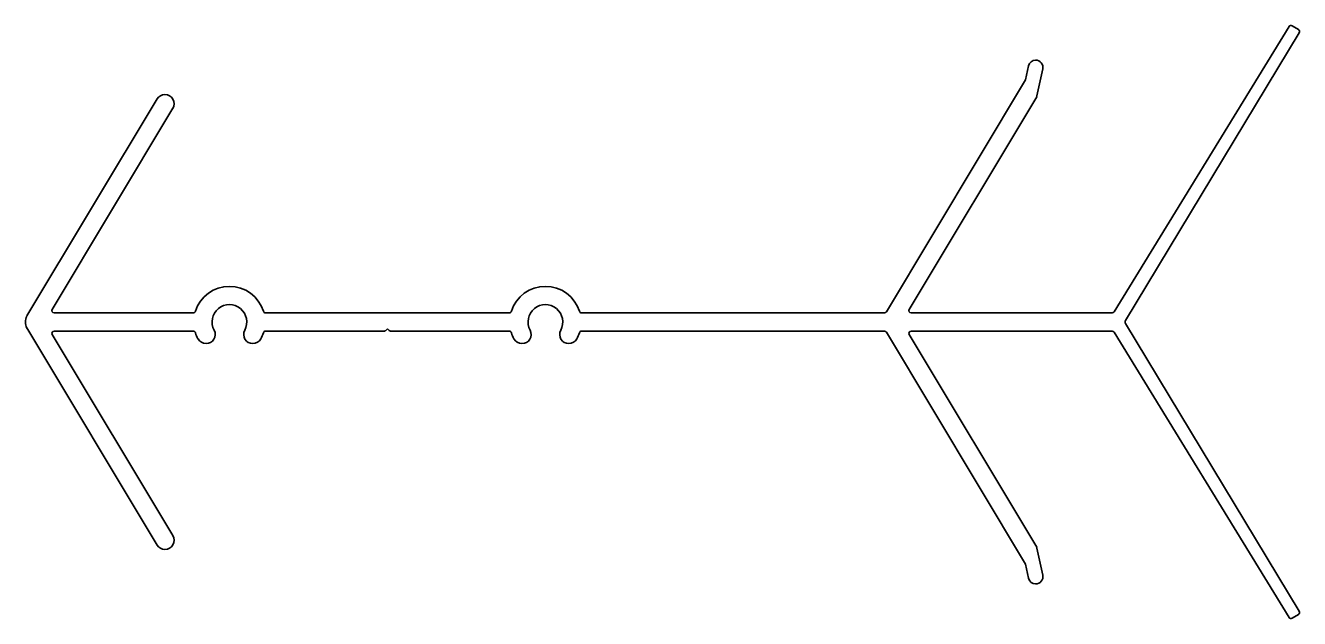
# Model space of a CAD drawing. Extents: x -57 to 82, y -32 to 33.
import ezdxf

# ---------------------------------------------------------------- set-up
doc = ezdxf.new("R2010")
doc.units = 0
doc.header["$MEASUREMENT"] = 0
doc.layers.add('Profile1', color=4, linetype='CONTINUOUS', lineweight=35)

msp = doc.modelspace()

# ---------------------------------------------------------------- linework, layer by layer
at = {"layer": 'Profile1', "color": 0}
for p, q in [((80.84, 33.03), (61.71, 1.86)), ((62.96, 0.92), (81.95, 32.36)), ((81.87, 32.7), (81.18, 33.12)), ((52.35, 28.74), (52.02, 27.21)), ((53.28, 25.45), (53.91, 28.41)), ((52.02, 27.21), (36.81, 1.86)), ((-42.93, 25.13), (-57.19, 1.4)), ((39.3, 2.12), (53.25, 25.37)), ((-54.42, 2.12), (-41.21, 24.1)), ((-38.97, 1.74), (-54.2, 1.74)), ((-4.43, 1.74), (-31.06, 1.74)), ((36.6, 1.74), (3.48, 1.74)), ((61.5, 1.74), (39.51, 1.74)), ((-57.19, 0.09), (-42.93, -23.64)), ((81.95, -30.87), (62.96, 0.57)), ((-41.21, -22.61), (-54.42, -0.64)), ((-54.2, -0.26), (-38.97, -0.26)), ((-31.06, -0.26), (-18.08, -0.26)), ((-17.93, -0.2), (-17.74, -0.01)), ((-17.74, -0.01), (-17.55, -0.2)), ((-17.41, -0.26), (-4.43, -0.26)), ((3.48, -0.26), (36.6, -0.26)), ((36.81, -0.38), (52.02, -25.72)), ((53.25, -23.88), (39.3, -0.64)), ((39.51, -0.26), (61.5, -0.26)), ((61.71, -0.38), (80.84, -31.55)), ((53.91, -26.92), (53.28, -23.96)), ((52.02, -25.72), (52.35, -27.26)), ((81.18, -31.63), (81.87, -31.22))]:
    msp.add_line(p, q, dxfattribs=at)
for centre, radius, start, end in [((81.05, 32.9), 0.25, 59, 148.5002), ((81.74, 32.49), 0.25, 329, 59), ((53.13, 28.57), 0.8, 90, 167.8874), ((53.13, 28.57), 0.8, 347.8874, 90), ((-42.07, 24.61), 1, 90, 149), ((-42.07, 24.61), 1, 329, 90), ((53.03, 25.5), 0.25, 329.0353, 347.8874), ((-35.02, 0.74), 3.9, 17.53, 162.47), ((-0.47, 0.74), 3.9, 17.53, 162.47), ((-55.65, 0.74), 1.67, 157.0011, 202.9989), ((-54.2, 1.99), 0.25, 149, 270), ((-38.97, 1.99), 0.25, 270, 342.47), ((-35.02, 0.74), 1.9, 331.9154, 208.0846), ((-31.06, 1.99), 0.25, 197.53, 270), ((-4.43, 1.99), 0.25, 270, 342.47), ((-0.47, 0.74), 1.9, 331.9154, 208.0846), ((3.48, 1.99), 0.25, 197.53, 270), ((36.6, 1.99), 0.25, 270, 329.0353), ((39.51, 1.99), 0.25, 149.0353, 270), ((61.5, 1.99), 0.25, 270, 328.4635), ((63.41, 0.74), 0.484, 158.8363, 201.1637), ((-54.2, -0.51), 0.25, 90, 211), ((-38.97, -0.51), 0.25, 17.53, 90), ((-35.02, 0.74), 3.9, 197.53, 208.0846), ((-37.57, -0.62), 1, 208.0846, 270), ((-37.57, -0.62), 1, 270, 28.0846), ((-32.46, -0.62), 1, 151.9154, 270), ((-32.46, -0.62), 1, 270, 331.9154), ((-35.02, 0.74), 3.9, 331.9154, 342.47), ((-31.06, -0.51), 0.25, 90, 162.47), ((-18.08, -0.05), 0.203, 270, 315), ((-17.41, -0.05), 0.203, 225, 270), ((-4.43, -0.51), 0.25, 17.53, 90), ((-0.47, 0.74), 3.9, 197.53, 208.0846), ((-3.03, -0.62), 1, 208.0846, 270), ((-3.03, -0.62), 1, 270, 28.0846), ((2.09, -0.62), 1, 151.9154, 270), ((2.09, -0.62), 1, 270, 331.9154), ((-0.47, 0.74), 3.9, 331.9154, 342.47), ((3.48, -0.51), 0.25, 90, 162.47), ((36.6, -0.51), 0.25, 30.9647, 90), ((39.51, -0.51), 0.25, 90, 210.9647), ((61.5, -0.51), 0.25, 31.5365, 90), ((-42.07, -23.12), 1, 211, 270), ((-42.07, -23.12), 1, 270, 31), ((53.03, -24.01), 0.25, 12.1126, 30.9647), ((53.13, -27.09), 0.8, 192.1126, 270), ((53.13, -27.09), 0.8, 270, 12.1126), ((81.05, -31.42), 0.25, 211.5732, 301), ((81.74, -31), 0.25, 301, 31.2619)]:
    msp.add_arc(centre, radius, start, end, dxfattribs=at)

doc.saveas('drawing.dxf')
